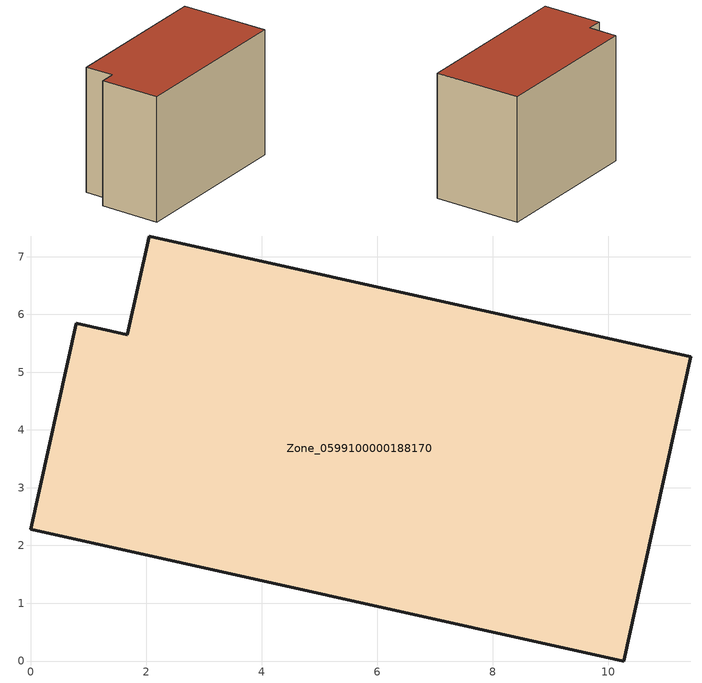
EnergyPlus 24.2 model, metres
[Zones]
Zone_0599100000188170
 floor ground (C_G): 10.26,0 0,2.28 0.78,5.85 1.67,5.65 2.05,7.36 11.42,5.27 z0
 wall outside (C_F): 1.67,5.65 0.78,5.85 0,2.28 10.26,0 11.42,5.27 2.05,7.36 1.67,5.65 z0:7.71
 roof outside (C_R): 11.42,5.27 2.05,7.36 1.67,5.65 0.78,5.85 0,2.28 10.26,0 z7.71
[BUILDING]
Pand.0599100000188170: North Axis=0; Terrain=City; Loads Convergence Tolerance Value=0.04; Temperature Convergence Tolerance Value=0.4; Solar Distribution=FullExterior; Maximum Number of Warmup Days=25; Minimum Number of Warmup Days=1
[Site:Location]
Rotterdam.The.Hague.AP_ZH_NLD Design_Conditions: Latitude=51.96; Longitude=4.45; Time Zone=1; Elevation=-4.5
[SITE:GROUNDTEMPERATURE:BUILDINGSURFACE]
18, 18, 18, 18, 18, 18, 18, 18, 18, 18, 18, 18
[MATERIAL] Thermal Absorptance=0.9; Solar Absorptance=0.7; Visible Absorptance=0.7
Name | Roughness | Thickness | Conductivity | Density | Specific Heat
G.TI.1975-1991 | MediumSmooth | 0.15 | 0.288461 | 540 | 1210
F.TI.1975-1991 | Rough | 0.3 | 0.230769 | 1920 | 840
R.TI.1975-1991 | MediumRough | 0.2 | 0.153846 | 1500 | 1000
[CONSTRUCTION]
C_G: G.TI.1975-1991
C_F: F.TI.1975-1991
C_R: R.TI.1975-1991
[ZONE]
Zone_0599100000188170: Type=1; Multiplier=1; Ceiling Height=Autocalculate; Volume=Autocalculate; Floor Area=autocalculate; Part of Total Floor Area=Yes
[ZONEINFILTRATION:DESIGNFLOWRATE]
Infil_Zone_0599100000188170: Zone or ZoneList or Space or SpaceList=Zone_0599100000188170; Schedule=AlwaysOn; Design Flow Rate Calculation Method=Flow/Area; Flow Rate per Floor Area=0.003; Constant Term Coefficient=1; Temperature Term Coefficient=0; Velocity Term Coefficient=0; Velocity Squared Term Coefficient=0
[HVACTEMPLATE:ZONE:IDEALLOADSAIRSYSTEM]
Zone_0599100000188170: Maximum Heating Supply Air Temperature=50; Minimum Cooling Supply Air Temperature=13; Maximum Heating Supply Air Humidity Ratio=0.0156; Minimum Cooling Supply Air Humidity Ratio=0.0077; Heating Limit=NoLimit; Cooling Limit=NoLimit; Dehumidification Control Type=ConstantSensibleHeatRatio; Cooling Sensible Heat Ratio=0.7; Dehumidification Setpoint=60; Humidification Control Type=None; Humidification Setpoint=30; Outdoor Air Method=None; Outdoor Air Flow Rate per Person=0.00944; Outdoor Air Flow Rate per Zone Floor Area=0; Outdoor Air Flow Rate per Zone=0; Demand Controlled Ventilation Type=None; Outdoor Air Economizer Type=NoEconomizer; Heat Recovery Type=None; Sensible Heat Recovery Effectiveness=0.7; Latent Heat Recovery Effectiveness=0.65
[ZONECONTROL:THERMOSTAT]
ThermostatControl_Zone_0599100000188170: Zone or ZoneList=Zone_0599100000188170; Control Type Schedule=DualSetpointControlType; Control 1=Thermostat_Zone_0599100000188170; Temperature Difference Between Cutout And Setpoint=0
[THERMOSTATSETPOINT:DUALSETPOINT]
Thermostat_Zone_0599100000188170: Heating Setpoint Temperature Schedule=HeatingSetpoint_Zone_0599100000188170; Cooling Setpoint Temperature Schedule=CoolingSetpoint_Zone_0599100000188170
[SCHEDULE:COMPACT]
HeatingSetpoint_Zone_0599100000188170: Through: 12/31, For: AllDays, Until: 24:00, 21
CoolingSetpoint_Zone_0599100000188170: Through: 12/31, For: AllDays, Until: 24:00, 24
DualSetpointControlType: Through: 12/31, For: AllDays, Until: 24:00, 4
AlwaysOn: Through: 12/31, For: AllDays, Until: 24:00, 1
